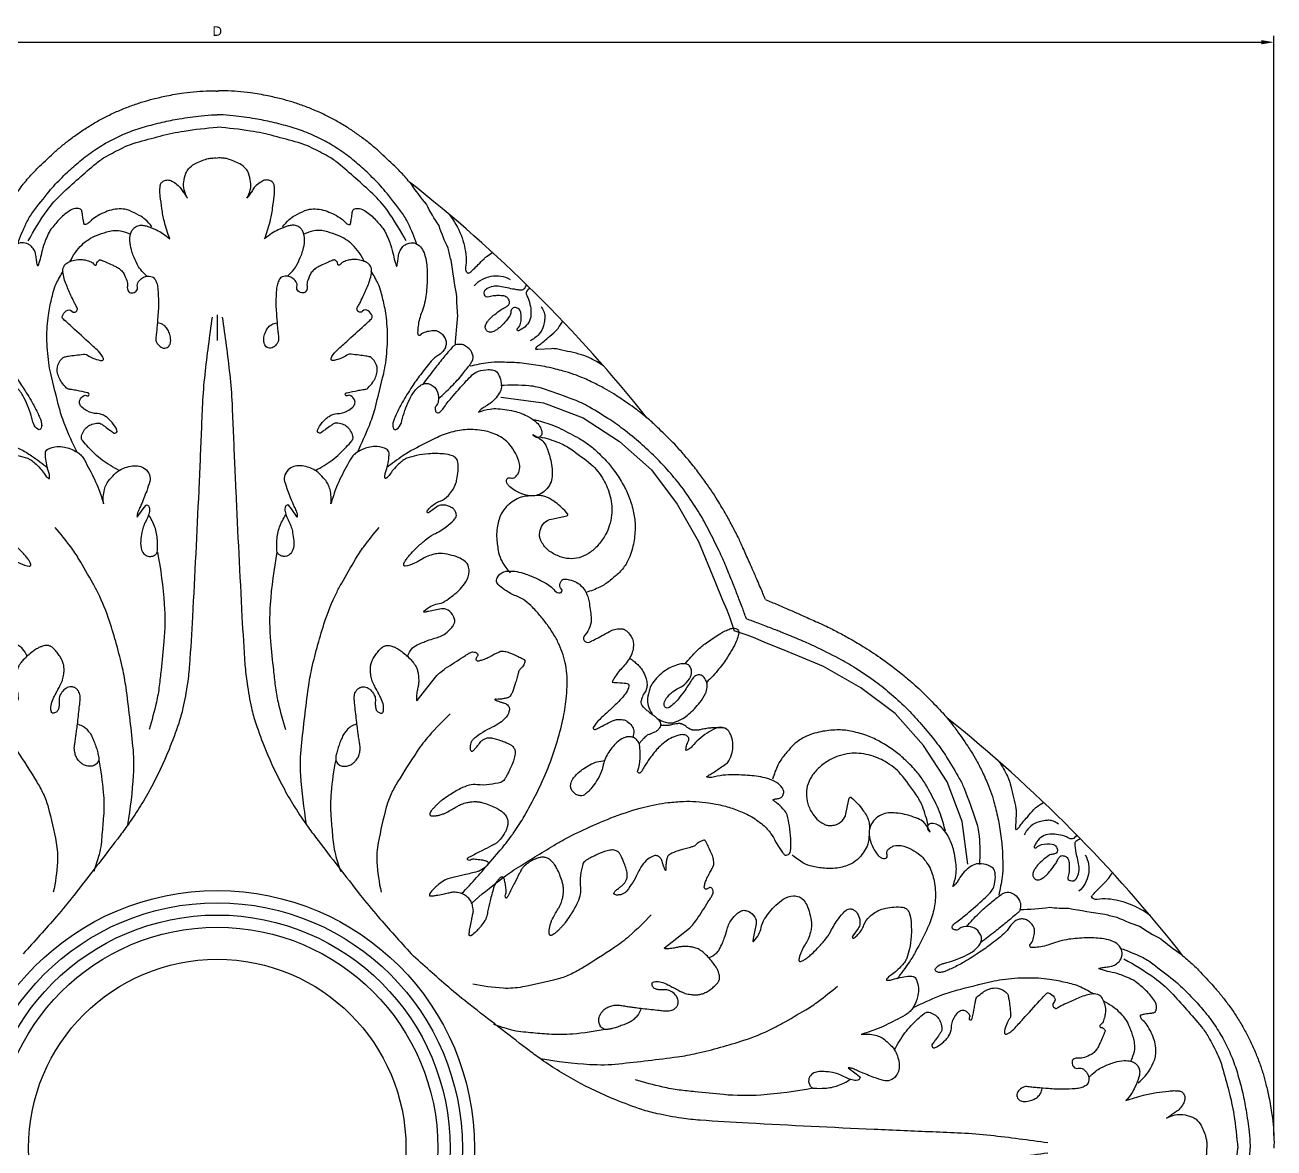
# Model space of a CAD drawing. Header units: millimetres. Extents: x 96 to 279, y 61 to 183.
# Drawn here: x 140.81 to 153.22, y 166.82 to 177.97 of the extents above; entities that cross this region are included whole.
import ezdxf

# ---------------------------------------------------------------- set-up
doc = ezdxf.new("R2010")
doc.units = ezdxf.units.MM
doc.layers.add('DIMENSIONS', color=4, linetype='Continuous')
doc.layers.add('PART', color=7, linetype='Continuous')
doc.styles.get("Standard").update_dxf_attribs({"font": 'arial.ttf'})
doc.dimstyles.new('BALMER1', dxfattribs={"dimscale": 0, "dimtxt": 0.09375, "dimasz": 0.125, "dimexe": 0.0625, "dimexo": 0.125, "dimgap": 0.0625, "dimtad": 1, "dimdec": 4, "dimlfac": -1, "dimzin": 3, "dimdsep": 46, "dimlunit": 4, "dimtxsty": 'Standard', "dimcen": 0.0625, "dimdle": 0.0625, "dimclrd": 256, "dimclre": 256, "dimclrt": 256, "dimadec": 0, "dimazin": 0, "dimtfac": 0.75, "dimtdec": 4, "dimtix": 1, "dimtmove": 2, "dimatfit": 3, "dimfxl": 1, "dimtolj": 1, "dimtzin": 3, "dimarcsym": 0})

# ---------------------------------------------------------------- blocks, each defined once
blk = doc.blocks.new('*D124')
at = {"layer": 'Defpoints', "color": 0, "transparency": 16777216}
for p in [(153.221, 177.801), (132.221, 166.817), (153.221, 166.817)]:
    blk.add_point(p, dxfattribs=at)
at = {"layer": 'DIMENSIONS', "lineweight": -2, "transparency": 16777216}
for p, q in [((132.221, 166.942), (132.221, 177.864)), ((153.221, 166.942), (153.221, 177.864)), ((132.346, 177.801), (153.096, 177.801))]:
    blk.add_line(p, q, dxfattribs=at)
at = {"layer": 'DIMENSIONS', "transparency": 16777216}
for points in [[(132.346, 177.822), (132.346, 177.78), (132.221, 177.801)], [(153.096, 177.822), (153.096, 177.78), (153.221, 177.801)]]:
    blk.add_solid(points, dxfattribs=at)
at = {"layer": 'DIMENSIONS', "transparency": 16777216, "insert": (142.721, 177.911), "char_height": 0.0938, "attachment_point": 5}
blk.add_mtext('\\A1;D', dxfattribs=at)
blk = doc.blocks.new('BALMERREPEAT217VIA')
at = {"layer": 'PART', "flags": 128}
for points in [[(-1.983, 8.977, -0.029503), (-1.898, 9.186, -0.051862), (-1.831, 9.296, -0.00731), (-1.67, 9.503, -0.020708), (-1.609, 9.573, -0.014769), (-1.471, 9.709, -0.017389), (-1.348, 9.817, -0.024386), (-1.2, 9.925, -0.025962), (-1.052, 10.012, -0.024406), (-0.889, 10.087, -0.025103), (-0.724, 10.143, -0.014163), (-0.546, 10.19, -0.015188), (-0.377, 10.223, -0.012892), (-0.159, 10.254, -0.020884), (-0.024, 10.263, -0.012557), (-0.021, 10.263, -0.002108), (0, 10.263)], [(-1.878, 9.01, -0.03179), (-1.691, 9.312, -0.0511), (-1.545, 9.479, -0.012615), (-1.204, 9.78, -0.046704), (-1.102, 9.85, -0.015938), (-0.937, 9.936, -0.029561), (-0.844, 9.975, -0.014185), (-0.804, 9.987, -0.00239), (-0.566, 10.052, -0.02731), (-0.33, 10.102, -0.019751), (0, 10.14)], [(-0.295, 9.434, -0.077789), (-0.329, 9.519, -0.091978), (-0.332, 9.596, -0.050003), (-0.311, 9.682, -0.087069), (-0.285, 9.726, -0.096107), (-0.224, 9.776, -0.057924), (-0.102, 9.825, -0.042718), (-0.058, 9.833, -0.033073), (0, 9.834)], [(-2.368, 7.974, 0.025879), (-2.392, 8.271, 0.040683), (-2.382, 8.46, 0.011183), (-2.324, 8.82, 0.032821), (-2.294, 8.94, 0.036889), (-2.204, 9.164, 0.03627), (-2.079, 9.375, 0.022418), (-1.929, 9.573, 0.002776), (-1.91, 9.595, 0.019342)], [(-0.471, 9.03, -0.022988), (-0.525, 9.203, -0.031841), (-0.55, 9.332, -0.002424), (-0.566, 9.456, -0.010696), (-0.569, 9.484, -0.028354), (-0.569, 9.53, -0.035316), (-0.565, 9.566, -0.151185), (-0.552, 9.592, -0.117139), (-0.521, 9.611, -0.12004), (-0.483, 9.615, -0.099853), (-0.439, 9.599, -0.039784), (-0.388, 9.561, -0.066364), (-0.362, 9.532, -0.002932), (-0.336, 9.493, 0.003049), (-0.31, 9.456, 0.001657), (-0.306, 9.449, 0.000712), (-0.295, 9.434)], [(-0.649, 9.151, 0.04445), (-0.715, 9.222, 0.059751), (-0.774, 9.264, 0.025362), (-0.872, 9.312, 0.058927), (-0.917, 9.325, 0.062953), (-0.993, 9.327, 0.057871), (-1.074, 9.311, 0.031351), (-1.146, 9.282, 0.028392), (-1.221, 9.24, 0.091159), (-1.267, 9.199, -0.153106), (-1.298, 9.177, -0.094613), (-1.317, 9.174, -0.297546), (-1.323, 9.178, -0.034906), (-1.324, 9.184, -0.005313), (-1.332, 9.222, -0.024734), (-1.34, 9.277, 0.038791), (-1.346, 9.311, 0.233622), (-1.358, 9.325, 0.099997), (-1.397, 9.333, 0.140951), (-1.458, 9.316, 0.06527), (-1.562, 9.232, 0.019865), (-1.645, 9.136, 0.054143), (-1.67, 9.097, 0.017574), (-1.702, 9.027, 0.020614), (-1.725, 8.965, 0.027729), (-1.75, 8.868, -0.034119), (-1.772, 8.788, -0.014675), (-1.782, 8.761, -0.472477), (-1.783, 8.761, -0.177921), (-1.784, 8.761, -0.008528), (-1.789, 8.781, -0.044345), (-1.797, 8.829, 0.040644), (-1.805, 8.882, 0.069527), (-1.817, 8.915, 0.049417), (-1.846, 8.956, 0.09236), (-1.867, 8.973, 0.057299), (-1.907, 8.989, 0.166691), (-1.973, 8.985, 0.145326), (-2.031, 8.938, 0.069742), (-2.061, 8.878, 0.053136), (-2.08, 8.791, 0.033301), (-2.087, 8.633, 0.030492), (-2.073, 8.461, 0.057091), (-2.027, 8.289, -0.069948), (-1.994, 8.147, -0.035597), (-1.992, 8.085, -0.231978), (-1.997, 8.077, -0.370336), (-2.023, 8.079, 0.14311), (-2.075, 8.109, 0.027353), (-2.134, 8.12, 0.052857), (-2.166, 8.121, 0.10794), (-2.198, 8.111, 0.071758), (-2.238, 8.081, 0.083374), (-2.265, 8.041, 0.098811), (-2.275, 8.002, 0.082246), (-2.27, 7.961, 0.087579), (-2.253, 7.926, 0.096463), (-2.199, 7.876, -0.076057), (-2.127, 7.815, -0.015338), (-2.019, 7.681, -0.017962), (-1.934, 7.56, -0.01428), (-1.839, 7.406, -0.019992), (-1.78, 7.292, -0.020099), (-1.761, 7.248, -0.022679), (-1.748, 7.209, -0.095278), (-1.745, 7.167, -0.148917), (-1.756, 7.142, -0.402336), (-1.783, 7.139, -0.133388), (-1.827, 7.197, -0.050308), (-1.836, 7.227, 0.031252), (-1.848, 7.275, 0.047366), (-1.931, 7.474, 0.092166), (-2.001, 7.561, 0.066168), (-2.038, 7.585, 0.084075), (-2.072, 7.595, 0.112108), (-2.103, 7.591, 0.073825), (-2.145, 7.569, 0.154662), (-2.19, 7.508, 0.125748), (-2.197, 7.416, 0.143735), (-2.176, 7.373, -0.211681), (-2.165, 7.342, -0.089866), (-2.173, 7.313, -0.213465), (-2.183, 7.305, -0.127539), (-2.2, 7.304, -0.12782), (-2.214, 7.312, -0.054513), (-2.248, 7.35, 0.021349), (-2.327, 7.451, 0.008184), (-2.475, 7.619, 0.021634), (-2.534, 7.679, 0.10672), (-2.596, 7.716, 0.077558), (-2.693, 7.732, 0.053351), (-2.745, 7.727, 0.104035), (-2.77, 7.717, 0.097759), (-2.786, 7.699, 0.047546), (-2.808, 7.656, 0.089825), (-2.824, 7.575, 0.1187), (-2.811, 7.513, 0.063759), (-2.771, 7.453, 0.056098), (-2.711, 7.397, 0.029134), (-2.661, 7.364, -0.039555), (-2.624, 7.339, -0.031973), (-2.615, 7.331, -0.014998), (-2.597, 7.311)], [(-2.308, 9.271, 0.06887), (-2.423, 9.066, 0.072868), (-2.473, 8.849, 0.067414), (-2.468, 8.745, -0.194129), (-2.475, 8.708, -0.078129), (-2.491, 8.69, -0.278922), (-2.498, 8.689, -0.067321), (-2.51, 8.697, -0.019931), (-2.547, 8.729, -0.012526), (-2.594, 8.776, 0.010373), (-2.651, 8.833, 0.031463), (-2.677, 8.855, 0.015053), (-2.735, 8.896)], [(-1.461, 8.808, -0.084684), (-1.343, 8.972, -0.101556), (-1.2, 9.065, -0.021846), (-1.098, 9.1, -0.038035), (-1.038, 9.113, -0.086791), (-0.96, 9.11, -0.064202), (-0.862, 9.076)], [(-0.699, 8.661, -0.036831), (-0.763, 8.729, -0.055414), (-0.796, 8.781, -0.017651), (-0.834, 8.866, -0.027662), (-0.853, 8.922, -0.055592), (-0.868, 9.012, -0.076359), (-0.861, 9.078, -0.071467), (-0.847, 9.114, -0.080096), (-0.824, 9.14, -0.100642), (-0.788, 9.161, -0.094949), (-0.744, 9.166, -0.0654), (-0.705, 9.159, -0.02358), (-0.604, 9.119, -0.042732), (-0.541, 9.084, -0.034405), (-0.471, 9.03)], [(-0.975, 6.731, -0.046343), (-1.143, 6.834, -0.048483), (-1.282, 6.962, -0.009391), (-1.337, 7.024, -0.058051), (-1.344, 7.036, -0.166978), (-1.349, 7.07, -0.095744), (-1.326, 7.125, -0.080592), (-1.289, 7.165, -0.086115), (-1.245, 7.189, -0.070107), (-1.182, 7.201, -0.160397), (-1.155, 7.193, -0.004286), (-1.128, 7.175, -0.002214), (-1.076, 7.138, -0.005328), (-1.043, 7.114, 0.010861), (-1.026, 7.102, 0.205476), (-1.017, 7.101, 0.107857), (-1.002, 7.108, 0.345942), (-0.996, 7.129, 0.075739), (-1.044, 7.206, 0.028413), (-1.079, 7.242, 0.035135), (-1.111, 7.268, 0.143692), (-1.192, 7.295, -0.116372), (-1.293, 7.322, -0.058546), (-1.346, 7.36, -0.111946), (-1.366, 7.389, -0.206369), (-1.366, 7.428, -0.138953), (-1.329, 7.471, -0.282329), (-1.292, 7.473, 0.600998), (-1.273, 7.485, 0.071904), (-1.276, 7.496, 0.201167), (-1.279, 7.499, 0.047859), (-1.291, 7.503, 0.005787), (-1.396, 7.524, 0.007267), (-1.447, 7.533, -0.011477), (-1.479, 7.539, -0.147179), (-1.498, 7.549, -0.041754), (-1.546, 7.607, -0.117883), (-1.589, 7.713, -0.158716), (-1.574, 7.797, -0.06521), (-1.541, 7.844, -0.146861), (-1.519, 7.858, -0.019615), (-1.478, 7.866, -0.011811), (-1.409, 7.876, -0.008319), (-1.33, 7.884, -0.039385), (-1.314, 7.884, -0.138245), (-1.288, 7.875, 0.061829), (-1.235, 7.846, 0.032456), (-1.163, 7.823, 0.116343), (-1.142, 7.823, 0.466512), (-1.131, 7.844, 0.108778), (-1.181, 7.916, 0.002088), (-1.283, 8.009, -0.001193), (-1.462, 8.172, -0.000241), (-1.516, 8.221, -0.000744), (-1.533, 8.237, -0.313042), (-1.539, 8.266, -0.137101), (-1.5, 8.317, -0.384743), (-1.444, 8.312, 0.49282), (-1.396, 8.316, 0.039655), (-1.387, 8.333, 0.194697), (-1.387, 8.337, 0.054482), (-1.395, 8.353, -0.025649), (-1.414, 8.386, -0.011376), (-1.447, 8.455, -0.006684), (-1.499, 8.573, -0.070569), (-1.534, 8.702, -0.163935), (-1.522, 8.76, -0.109687), (-1.496, 8.788, -0.076456), (-1.447, 8.811, -0.037087), (-1.386, 8.825, -0.059126), (-1.348, 8.826, -0.04296), (-1.305, 8.819, -0.033853), (-1.254, 8.802, -0.160087), (-1.224, 8.776, 0.346458), (-1.206, 8.769, 0.351569), (-1.198, 8.781, -0.200993), (-1.191, 8.802, -0.062486), (-1.17, 8.821, -0.223114), (-1.162, 8.822, -0.029738), (-1.149, 8.818, -0.008104), (-1.105, 8.8, -0.003556), (-1.044, 8.772, -0.006091), (-1.009, 8.756, -0.047903), (-0.974, 8.735, -0.04438), (-0.942, 8.705, -0.073623), (-0.929, 8.686, -0.023059), (-0.899, 8.618, -0.127175), (-0.893, 8.559, 0.164061), (-0.885, 8.514, 0.263668), (-0.852, 8.494, 0.190731), (-0.805, 8.511, 0.286254), (-0.792, 8.554, -0.231343), (-0.782, 8.607, -0.082692), (-0.741, 8.645, -0.112174), (-0.703, 8.66, -0.132496), (-0.647, 8.654, -0.181057), (-0.616, 8.626, -0.052635), (-0.598, 8.58, -0.049161), (-0.589, 8.528, -0.011534), (-0.583, 8.401, -0.022157), (-0.585, 8.335, -0.00285), (-0.59, 8.259, -0.001915), (-0.599, 8.147, -0.011836), (-0.604, 8.096, 0.011341), (-0.61, 8.042, 0.143279), (-0.602, 8.004, 0.099643), (-0.568, 7.962, 0.189615), (-0.519, 7.946, 0.220223), (-0.479, 7.968, 0.134474), (-0.463, 8.007, 0.090598), (-0.468, 8.069, 0.051197), (-0.485, 8.117, 0.057052), (-0.51, 8.155, 0.104369), (-0.542, 8.18, 0.078904), (-0.592, 8.197)], [(-1.393, 6.912, -0.019161), (-1.512, 7.178, -0.031394), (-1.568, 7.347, -0.006864), (-1.654, 7.695, -0.022837), (-1.674, 7.801, -0.03265), (-1.692, 8.047, -0.035655), (-1.678, 8.273, -0.018662), (-1.663, 8.356, -0.010511), (-1.629, 8.502, -0.048218), (-1.6, 8.583, -0.029086), (-1.531, 8.709)], [(-3.11, 8.541, -0.124843), (-3.076, 8.511, -0.203571), (-3.071, 8.484, -0.078535), (-3.081, 8.457, 0.057235), (-3.097, 8.421, 0.040306), (-3.115, 8.339, 0.049891), (-3.117, 8.272, 0.117578), (-3.095, 8.201, 0.108447), (-3.04, 8.143, 0.048229), (-2.995, 8.118, 0.268566), (-2.986, 8.119, 0.469461), (-2.984, 8.141, -0.149311), (-3.014, 8.191, -0.096887), (-3.018, 8.298, -0.217578), (-2.99, 8.339, -0.150649), (-2.954, 8.349, -0.212314), (-2.93, 8.337, -0.169994), (-2.918, 8.304, 0.139412), (-2.906, 8.265, 0.035177), (-2.859, 8.203, 0.037775), (-2.808, 8.152, 0.030936), (-2.777, 8.128, 0.036614), (-2.747, 8.112, 0.136185), (-2.705, 8.105, 0.181224), (-2.676, 8.12, 0.168443), (-2.664, 8.148, 0.140217), (-2.671, 8.185, 0.039248), (-2.692, 8.218, 0.046175), (-2.714, 8.243, 0.019701), (-2.758, 8.281, 0.014105), (-2.822, 8.329, 0.052275), (-2.86, 8.35, -0.06594), (-2.889, 8.368, -0.179236), (-2.903, 8.391, -0.147251), (-2.9, 8.423, -0.146325), (-2.877, 8.451, -0.1247), (-2.837, 8.465, -0.021716), (-2.804, 8.467, -0.01463), (-2.756, 8.466, -0.073558), (-2.701, 8.455, 0.141819), (-2.672, 8.454, 0.184904), (-2.667, 8.457, 0.048151), (-2.657, 8.474, 0.383), (-2.678, 8.538, 0.175568), (-2.807, 8.562, 0.018073), (-2.881, 8.547, -0.019479), (-2.95, 8.533, -0.006051), (-2.998, 8.526, -0.012259), (-3.021, 8.524, -0.224085), (-3.047, 8.533, -0.117938), (-3.073, 8.576)], [(-2.913, 8.625, -0.084675), (-2.819, 8.658, -0.084675), (-2.72, 8.657, -0.083753), (-2.628, 8.624, -0.083753), (-2.552, 8.563)], [(-3.218, 8.358, 0.065736), (-3.246, 8.309, 0.085434), (-3.255, 8.265, 0.044654), (-3.253, 8.228, 0.027219), (-3.241, 8.168, 0.116699), (-3.198, 8.086, 0.097255), (-3.11, 8.017)], [(-3.84, 7.768, -0.032311), (-3.692, 7.852, -0.052247), (-3.593, 7.887, -0.012533), (-3.37, 7.937, -0.060862), (-3.323, 7.94), (-3.186, 7.933), (-3.171, 7.933, 0.4821), (-3.165, 7.939, 0.162934), (-3.175, 7.957, 0.030409), (-3.196, 7.975, -0.016686), (-3.236, 8.005, -0.004464), (-3.288, 8.05, -0.003131), (-3.362, 8.114, -0.055473), (-3.387, 8.142, -0.024658), (-3.433, 8.212)], [(-0.05, 8.254, 0.008547), (-0.124, 7.683, 0.016941), (-0.147, 7.393, 0.000468), (-0.171, 6.822, -0.000909), (-0.184, 6.528, -0.001752), (-0.246, 5.278, -0.004558), (-0.276, 4.798, -0.020448), (-0.296, 4.614, -0.015265), (-0.341, 4.371, -0.027138), (-0.383, 4.218, -0.01567), (-0.479, 3.96, -0.028835), (-0.667, 3.563, -0.029417), (-0.895, 3.199, -0.009416), (-0.989, 3.072, -0.002102), (-1.422, 2.513, -0.012153), (-1.597, 2.3, -0.006727), (-1.928, 1.928)], [(-2.201, 7.448, -0.02389), (-2.329, 7.567, -0.025401), (-2.439, 7.689, -0.009562), (-2.515, 7.787, -0.036182), (-2.532, 7.815, -0.203663), (-2.538, 7.882, -0.155003), (-2.488, 7.953, -0.059132), (-2.447, 7.977, -0.096763), (-2.419, 7.983, -0.076814), (-2.367, 7.977, -0.133639), (-2.341, 7.961, -0.014248), (-2.328, 7.946, -0.00199), (-2.241, 7.842, -0.007435), (-2.148, 7.726, -0.006358), (-2.043, 7.588)], [(-4.269, 7.254, -0.005675), (-4.195, 7.314, -0.014344), (-4.165, 7.337, -0.002931), (-3.991, 7.458, -0.010305), (-3.94, 7.491, -0.014747), (-3.849, 7.545, -0.012039), (-3.733, 7.604, -0.016491), (-3.597, 7.665, -0.021751), (-3.491, 7.703, -0.009149), (-3.439, 7.718, -0.006122), (-3.362, 7.738, -0.017621), (-3.189, 7.774, -0.016803), (-3.005, 7.798, -0.015725), (-2.973, 7.801, -0.003158), (-2.815, 7.806, -0.039296), (-2.692, 7.799, -0.026174), (-2.512, 7.766)], [(-5.258, 5.258, -0.001181), (-5.216, 5.372, -0.001999), (-5.19, 5.439, -0.000032), (-5.144, 5.56, -0.000434), (-5.141, 5.569, -0.005075), (-5.124, 5.61, -0.001271), (-5.056, 5.776, -0.013545), (-4.987, 5.931, -0.008468), (-4.865, 6.175, -0.021215), (-4.766, 6.346, -0.017583), (-4.632, 6.543, -0.020159), (-4.506, 6.7, -0.017951), (-4.352, 6.865, -0.016911), (-4.208, 6.998, -0.014772), (-4.034, 7.141, -0.021201), (-3.882, 7.248, -0.016077), (-3.671, 7.374, -0.032809), (-3.566, 7.424, -0.011595), (-3.261, 7.536, -0.061074), (-3.097, 7.571, -0.036534), (-2.817, 7.574)], [(-2.597, 7.311), (-2.597, 7.311, 0.040849), (-2.711, 7.34, 0.061554), (-2.789, 7.344, 0.045115), (-2.968, 7.315, 0.062195), (-3.091, 7.266, 0.05769), (-3.174, 7.207, 0.095808), (-3.211, 7.158, 0.115105), (-3.225, 7.099, 0.21054), (-3.211, 7.067, 0.25145), (-3.174, 7.058, 0.202154), (-3.137, 7.086)], [(-3.148, 7.236, 0.021466), (-3.315, 7.187, 0.034842), (-3.414, 7.145, 0.00755), (-3.599, 7.047, 0.024019), (-3.655, 7.013, 0.032251), (-3.751, 6.938, 0.024915), (-3.864, 6.827, 0.031024), (-3.949, 6.723, 0.026139), (-4.035, 6.588, 0.040634), (-4.094, 6.463, 0.035232), (-4.138, 6.311, 0.052252), (-4.153, 6.175, 0.045756), (-4.139, 6.019, 0.055358), (-4.091, 5.857, 0.074751), (-4.026, 5.75, 0.032226), (-3.986, 5.708, 0.015825), (-3.898, 5.632, 0.057412), (-3.803, 5.572, 0.043863), (-3.665, 5.519)], [(-3.137, 7.086, 0.070637), (-3.224, 7.032, 0.113089), (-3.264, 6.98, 0.024529), (-3.295, 6.9, 0.029796), (-3.314, 6.832, 0.03025), (-3.327, 6.744, 0.036366), (-3.328, 6.669, 0.096923), (-3.31, 6.6, 0.084237), (-3.263, 6.533, 0.099905), (-3.203, 6.493, 0.099158), (-3.131, 6.479, 0.071401), (-3.048, 6.491, 0.063595), (-2.963, 6.529, 0.039075), (-2.906, 6.569, 0.083447), (-2.885, 6.594, 0.100898), (-2.876, 6.621, 0.127623), (-2.878, 6.643, 0.43233), (-2.911, 6.656, -0.286916), (-2.958, 6.662, -0.073356), (-2.984, 6.69, -0.075566), (-3, 6.724, -0.12343), (-3.004, 6.796, -0.078539), (-2.965, 6.902, -0.038653), (-2.909, 6.985, -0.061074), (-2.864, 7.029, -0.040645), (-2.796, 7.074, -0.041615), (-2.723, 7.105, -0.036461), (-2.652, 7.124, -0.030156), (-2.562, 7.135, -0.056138), (-2.407, 7.128, -0.051974), (-2.246, 7.084, -0.02178), (-2.168, 7.05, -0.007808), (-1.957, 6.943, -0.027857), (-1.845, 6.875, -0.018133), (-1.682, 6.756)], [(-3.206, 7.065, 0.038001), (-3.394, 7.007, 0.057892), (-3.509, 6.946, 0.021062), (-3.715, 6.791, 0.058064), (-3.78, 6.723, 0.029009), (-3.838, 6.637, 0.036151), (-3.875, 6.562, 0.037977), (-3.905, 6.471, 0.037759), (-3.92, 6.376, 0.051965), (-3.919, 6.286, 0.043687), (-3.896, 6.18, 0.05615), (-3.859, 6.094, 0.043202), (-3.79, 5.994, 0.063425), (-3.709, 5.919, 0.068437), (-3.619, 5.871, 0.085673), (-3.523, 5.854, 0.080702), (-3.42, 5.869, 0.063038), (-3.317, 5.918, 0.084722), (-3.253, 5.975, 0.034633), (-3.223, 6.02, 0.054035), (-3.208, 6.052, 0.077214), (-3.203, 6.087, 0.06039), (-3.208, 6.133, 0.137239), (-3.25, 6.209, 0.146798), (-3.321, 6.248), (-3.445, 6.273), (-3.474, 6.279, -0.569849), (-3.481, 6.301, -0.059912), (-3.36, 6.413, -0.00634), (-3.31, 6.448, -0.032461), (-3.299, 6.454, -0.024735), (-3.291, 6.458, -0.006455), (-3.256, 6.471, -0.073045), (-3.205, 6.481, -0.057036), (-3.139, 6.477)], [(-1.89, 4.886, 0.062141), (-1.934, 4.959, 0.113021), (-1.971, 4.989, 0.010572), (-2.039, 5.021, 0.014537), (-2.09, 5.041, 0.022931), (-2.16, 5.063, -0.028693), (-2.216, 5.082, -0.066738), (-2.268, 5.111, -0.050525), (-2.326, 5.164, -0.050684), (-2.349, 5.196, -0.067579), (-2.36, 5.223, -0.113367), (-2.36, 5.243, -0.057326), (-2.348, 5.281, -0.149423), (-2.294, 5.342, -0.181221), (-2.227, 5.355, -0.015288), (-2.163, 5.343, 0.015062), (-2.099, 5.33, 0.001926), (-2.067, 5.324, 0.006529), (-2.057, 5.323, 0.740407), (-2.053, 5.332, 0.054097), (-2.124, 5.382, 0.087784), (-2.189, 5.405, -0.084788), (-2.257, 5.428, -0.028984), (-2.281, 5.443, -0.010165), (-2.344, 5.489, -0.0814), (-2.471, 5.625, -0.142133), (-2.504, 5.727, -0.095208), (-2.494, 5.785, -0.125749), (-2.468, 5.822, -0.06852), (-2.414, 5.858, -0.051469), (-2.332, 5.887, -0.026361), (-2.237, 5.905, -0.061941), (-2.196, 5.905, -0.040058), (-2.143, 5.895, -0.030301), (-2.076, 5.871, -0.046678), (-2.022, 5.842, 0.04017), (-1.96, 5.808, 0.060341), (-1.866, 5.779, 0.430488), (-1.853, 5.789, 0.120567), (-1.855, 5.806, 0.061266), (-1.871, 5.836, 0.017868), (-1.895, 5.869, 0.015338), (-1.926, 5.906, 0.020229), (-1.985, 5.966, 0.015733), (-2.066, 6.038, 0.055429), (-2.153, 6.096, -0.040044), (-2.276, 6.172, -0.039425), (-2.352, 6.238, -0.102543), (-2.373, 6.27, -0.132013), (-2.376, 6.295, -0.09166), (-2.364, 6.327, -0.093507), (-2.344, 6.352, -0.070395), (-2.307, 6.373, -0.106574), (-2.232, 6.387, -0.154108), (-2.181, 6.369), (-2.145, 6.343), (-2.109, 6.316, 0.106353), (-2.098, 6.311, 0.146753), (-2.09, 6.312, 0.191759), (-2.086, 6.315, 0.105986), (-2.085, 6.322, 0.178065), (-2.087, 6.33, 0.02903), (-2.12, 6.367, 0.107263), (-2.215, 6.426, -0.121112), (-2.297, 6.481, -0.045081), (-2.339, 6.535, -0.047834), (-2.368, 6.593, -0.04223), (-2.382, 6.643, -0.026951), (-2.394, 6.724, -0.067683), (-2.391, 6.814, -0.138854), (-2.371, 6.854, -0.133241), (-2.338, 6.876, -0.057317), (-2.248, 6.894, -0.035544), (-2.1, 6.896, -0.043551), (-1.98, 6.878, -0.023863), (-1.885, 6.851, -0.066242), (-1.853, 6.835, -0.036919), (-1.814, 6.804, -0.025123), (-1.761, 6.751, -0.036912), (-1.721, 6.699, 0.052272), (-1.691, 6.663, 0.037455), (-1.677, 6.65, 0.140585), (-1.672, 6.649, 0.361799), (-1.668, 6.651, 0.074189), (-1.666, 6.673, 0.075048), (-1.673, 6.71, -0.035872), (-1.694, 6.786, -0.02247), (-1.706, 6.862, -0.041674), (-1.707, 6.903, -0.258037), (-1.683, 6.942, -0.116828), (-1.591, 6.967, -0.049654), (-1.518, 6.963, -0.058851), (-1.459, 6.946, -0.044352), (-1.386, 6.908, -0.072443), (-1.348, 6.875, -0.051608), (-1.32, 6.835, -0.011653), (-1.22, 6.643, -0.024243), (-1.176, 6.541, -0.017837), (-1.129, 6.398)], [(-1.129, 6.398, -0.094928), (-1.121, 6.54, -0.119422), (-1.069, 6.641, -0.025031), (-1.007, 6.706, -0.053061), (-0.973, 6.731, -0.053301), (-0.914, 6.759, -0.04787), (-0.843, 6.776, -0.091023), (-0.775, 6.773, -0.102717), (-0.719, 6.748, -0.142848), (-0.673, 6.687, -0.164952), (-0.67, 6.621, -0.018916), (-0.701, 6.526, -0.012509), (-0.758, 6.385, -0.004129), (-0.778, 6.34, 0.007823), (-0.789, 6.316, 0.05844), (-0.793, 6.302, 0.024496), (-0.796, 6.268)], [(-3.139, 6.477, -0.066178), (-3.038, 6.469, -0.083586), (-2.964, 6.439, -0.029809), (-2.9, 6.394, -0.046744), (-2.864, 6.36, -0.086298), (-2.812, 6.275, -0.062452), (-2.779, 6.142, -0.049835), (-2.777, 6.053, -0.031884), (-2.796, 5.917, -0.077413), (-2.831, 5.825, -0.055646), (-2.911, 5.714)], [(-0.796, 6.268), (-0.737, 6.349), (-0.711, 6.383, -0.362947), (-0.694, 6.387, -0.205817), (-0.675, 6.364, -0.105884), (-0.672, 6.337, -0.051716), (-0.685, 6.283, -0.039441), (-0.711, 6.224, 0.04082), (-0.736, 6.166, 0.036216), (-0.749, 6.114, 0.023789), (-0.76, 6.032, 0.096548), (-0.751, 5.941, 0.155382), (-0.718, 5.894, 0.093398), (-0.691, 5.88, 0.090595), (-0.66, 5.877, 0.104786), (-0.624, 5.888, 0.125437), (-0.601, 5.909, 0.131731), (-0.594, 5.931, 0.028422), (-0.594, 6.039, 0.069204), (-0.62, 6.168, 0.065865), (-0.683, 6.291)], [(-0.888, 3.214, 0.02488), (-0.831, 3.702, 0.042269), (-0.837, 3.992, 0.007588), (-0.906, 4.574, 0.022721), (-0.941, 4.766, 0.022496), (-1.07, 5.233, 0.036132), (-1.184, 5.512, 0.013067), (-1.237, 5.612, 0.005365), (-1.374, 5.85, 0.027686), (-1.456, 5.972, 0.016577), (-1.609, 6.163)], [(-0.594, 5.919, -0.029327), (-0.526, 5.401, -0.041349), (-0.53, 5.031, -0.002546), (-0.558, 4.748, -0.004596), (-0.576, 4.591, -0.026608), (-0.605, 4.428, -0.015667), (-0.677, 4.157)], [(-1.382, 4.21, -0.055335), (-1.329, 4.186, -0.075397), (-1.296, 4.159, -0.010954), (-1.267, 4.125, -0.044227), (-1.26, 4.116, -0.022219), (-1.24, 4.076, -0.019282), (-1.22, 4.028, -0.005476), (-1.202, 3.977, -0.011894), (-1.194, 3.953, -0.010959), (-1.187, 3.924, -0.010482), (-1.18, 3.894, -0.019101), (-1.178, 3.881, -0.016641), (-1.177, 3.866, -0.077199), (-1.178, 3.854, -0.048175), (-1.185, 3.837, -0.078845), (-1.195, 3.821, -0.063592), (-1.213, 3.806, -0.048968), (-1.232, 3.797, -0.054249), (-1.249, 3.793, -0.051368), (-1.274, 3.792, -0.052398), (-1.298, 3.796, -0.030832), (-1.318, 3.803, -0.035149), (-1.336, 3.812, -0.037598), (-1.348, 3.821, -0.022265), (-1.368, 3.838, -0.065745), (-1.394, 3.871, -0.06491), (-1.41, 3.91, -0.041882), (-1.419, 3.956, -0.059104), (-1.419, 3.989, -0.000771), (-1.413, 4.033, -0.00135), (-1.409, 4.058, -0.00041), (-1.402, 4.109, 0.00071), (-1.395, 4.159, 0.005802), (-1.386, 4.228, 0.002419), (-1.368, 4.395, 0.008439), (-1.363, 4.442, 0.011427), (-1.362, 4.477, 0.051722), (-1.363, 4.492, 0.031597), (-1.369, 4.517, 0.067746), (-1.38, 4.54, 0.066679), (-1.397, 4.56, 0.043684), (-1.409, 4.569, 0.040432), (-1.423, 4.576, 0.072628), (-1.438, 4.58, 0.04603), (-1.464, 4.58, 0.097361), (-1.49, 4.573, 0.06359), (-1.523, 4.55, 0.091245), (-1.559, 4.503, 0.113142), (-1.572, 4.456, 0.02303), (-1.571, 4.428, -0.028038), (-1.571, 4.405, -0.013192), (-1.572, 4.388, -0.01129), (-1.575, 4.369, -0.143441), (-1.589, 4.34, -0.141874), (-1.616, 4.322, -0.084476), (-1.632, 4.32, -0.144002), (-1.641, 4.323, -0.145799), (-1.648, 4.333, -0.077654), (-1.653, 4.354, -0.076747), (-1.648, 4.411, -0.059237), (-1.622, 4.479, -0.001407), (-1.599, 4.522, 0.001995), (-1.583, 4.553, 0.001021), (-1.559, 4.598, 0.001872), (-1.547, 4.623, 0.05422), (-1.536, 4.65, 0.027334), (-1.525, 4.707, 0.029353), (-1.522, 4.743, 0.030412), (-1.523, 4.777, 0.045485), (-1.53, 4.813, 0.040937), (-1.544, 4.85, 0.037102), (-1.569, 4.893, 0.035928), (-1.6, 4.933, 0.016029), (-1.627, 4.962, 0.034542), (-1.641, 4.974, 0.025823), (-1.653, 4.982, 0.035502), (-1.663, 4.986, 0.055074), (-1.674, 4.99, 0.037045), (-1.692, 4.991, 0.04288), (-1.712, 4.99, 0.033371), (-1.736, 4.984, 0.034154), (-1.764, 4.974, 0.027894), (-1.795, 4.958, 0.029278), (-1.833, 4.933, 0.020798), (-1.882, 4.892, 0.020442), (-1.927, 4.848, 0.031022), (-1.954, 4.816, 0.027448), (-1.971, 4.79, 0.035162), (-1.982, 4.768, 0.03475), (-1.989, 4.745, 0.022845), (-1.997, 4.708, 0.028856), (-2.002, 4.65, 0.042525), (-2, 4.611, 0.025234), (-1.993, 4.573, -0.021693), (-1.985, 4.529, -0.008949), (-1.981, 4.5, -0.010113), (-1.979, 4.474, -0.066652), (-1.98, 4.451, -0.241315), (-1.984, 4.445, -0.059037), (-1.987, 4.444, -0.281072), (-1.987, 4.445), (-2.011, 4.475), (-2.183, 4.693, 0.03609), (-2.191, 4.702, 0.015087), (-2.214, 4.722, 0.026369), (-2.27, 4.765, 0.008863), (-2.448, 4.88, 0.000519), (-2.484, 4.903, 0.001717), (-2.495, 4.91, 0.010452), (-2.502, 4.914, 0.004288), (-2.519, 4.923, 0.117101), (-2.537, 4.928, 0.079445), (-2.563, 4.924, 0.155894), (-2.586, 4.908, 0.268147), (-2.588, 4.892, 0.064658), (-2.582, 4.882, -0.061141), (-2.576, 4.871, -0.023319), (-2.57, 4.856, -0.099144), (-2.57, 4.853, -0.179664), (-2.572, 4.848, -0.089698), (-2.581, 4.842, -0.030228), (-2.588, 4.84, -0.065433), (-2.591, 4.839, -0.046157), (-2.596, 4.839, -0.019291), (-2.608, 4.842, -0.030564), (-2.646, 4.853, -0.025421), (-2.69, 4.871, -0.017212), (-2.725, 4.89, 0.014247), (-2.767, 4.913, 0.011738), (-2.799, 4.927, 0.022995), (-2.815, 4.934, 0.086955), (-2.829, 4.936, 0.04248), (-2.857, 4.933, 0.042033), (-2.904, 4.92, 0.021532), (-2.989, 4.883, 0.010133), (-3.037, 4.859, 0.038499), (-3.049, 4.851, 0.04495), (-3.053, 4.848, 0.043758), (-3.057, 4.843, 0.20826), (-3.058, 4.834, 0.051816), (-3.046, 4.801, 0.107024), (-3.014, 4.76, -0.153966), (-2.995, 4.73, -0.00013), (-2.986, 4.7, -0.000171), (-2.98, 4.677, -0.000105), (-2.973, 4.65, 0.000048), (-2.965, 4.623, 0.026305), (-2.937, 4.537, 0.052719), (-2.916, 4.497, 0.051426), (-2.904, 4.482, 0.08486), (-2.894, 4.475, 0.033083), (-2.883, 4.471, 0.024033), (-2.868, 4.467, 0.020224), (-2.834, 4.461, 0.016431), (-2.791, 4.457, 0.052125), (-2.772, 4.457, -0.098792), (-2.762, 4.457, -0.070635), (-2.758, 4.455, -0.311564), (-2.758, 4.454, -0.03283), (-2.758, 4.454, -0.019732), (-2.758, 4.454, -0.163476), (-2.761, 4.451, -0.048924), (-2.773, 4.445, -0.003858), (-2.786, 4.441, -0.0016), (-2.817, 4.43, -0.007945), (-2.846, 4.421, 0.011117), (-2.866, 4.414, 0.093841), (-2.875, 4.409, 0.043336), (-2.891, 4.393, 0.068115), (-2.901, 4.377, 0.079899), (-2.905, 4.361, 0.076177), (-2.905, 4.352, 0.030674), (-2.899, 4.332, 0.091782), (-2.87, 4.279, 0.06593), (-2.808, 4.222, 0.049261), (-2.732, 4.179, -0.040533), (-2.639, 4.129, -0.017744), (-2.555, 4.07, -0.065827), (-2.535, 4.05, -0.07092), (-2.521, 4.025, -0.067287), (-2.514, 3.996, -0.022303), (-2.513, 3.98, -0.032443), (-2.513, 3.969, -0.061756), (-2.518, 3.951, -0.127166), (-2.523, 3.944, -0.056767), (-2.527, 3.941, -0.139707), (-2.528, 3.941, -0.064437), (-2.531, 3.941, -0.034369), (-2.535, 3.943, -0.036361), (-2.547, 3.95, -0.05571), (-2.553, 3.956, -0.008559), (-2.56, 3.964, -0.002152), (-2.585, 3.994, -0.006358), (-2.605, 4.019, 0.008582), (-2.62, 4.037, 0.067815), (-2.634, 4.049, 0.041034), (-2.66, 4.064, 0.034463), (-2.677, 4.071, 0.042271), (-2.692, 4.074, 0.046899), (-2.712, 4.075, 0.036018), (-2.737, 4.072, 0.026331), (-2.785, 4.059, 0.021122), (-2.843, 4.038, 0.004791), (-2.883, 4.022, 0.011887), (-2.899, 4.014, 0.013959), (-2.911, 4.008, 0.013424), (-2.922, 4.001, 0.055103), (-2.932, 3.994, 0.033497), (-2.944, 3.979, 0.060241), (-2.953, 3.964, 0.051631), (-2.959, 3.945, 0.054349), (-2.961, 3.927, 0.039299), (-2.958, 3.901, 0.042229), (-2.944, 3.847, 0.025919), (-2.909, 3.763, 0.007181), (-2.888, 3.719, 0.009536), (-2.87, 3.686, 0.028562), (-2.854, 3.661, 0.036342), (-2.839, 3.643, 0.139204), (-2.819, 3.632, 0.027165), (-2.707, 3.61, 0.067475), (-2.583, 3.609, -0.104099), (-2.503, 3.603, -0.045434), (-2.418, 3.57, -0.03186), (-2.306, 3.504, -0.004153), (-2.239, 3.458, -0.023731), (-2.227, 3.45, -0.007843), (-2.199, 3.425, -0.009834), (-2.177, 3.404, -0.00701), (-2.167, 3.394, -0.003539), (-2.148, 3.374, -0.032479), (-2.127, 3.348, -0.045846), (-2.115, 3.328, -0.073471), (-2.112, 3.319, -0.098506), (-2.112, 3.312, -0.139896), (-2.115, 3.306, -0.096717), (-2.123, 3.301, -0.08937), (-2.14, 3.298, -0.04965), (-2.171, 3.3, -0.008734), (-2.202, 3.306, -0.017392), (-2.217, 3.31, -0.014141), (-2.252, 3.321, -0.03826), (-2.265, 3.326, -0.004991), (-2.278, 3.333, -0.001234), (-2.332, 3.363, -0.003536), (-2.375, 3.388, 0.004955), (-2.406, 3.405, 0.04384), (-2.429, 3.416, 0.020952), (-2.48, 3.431, 0.023808), (-2.518, 3.438, 0.028828), (-2.55, 3.441, 0.030107), (-2.576, 3.441, 0.023092), (-2.61, 3.436, 0.031538), (-2.651, 3.426, 0.019073), (-2.716, 3.403, 0.024455), (-2.777, 3.375, 0.035803), (-2.816, 3.351, 0.033275), (-2.844, 3.328, 0.044247), (-2.861, 3.309, 0.030736), (-2.875, 3.289, 0.0411), (-2.882, 3.272, 0.03016), (-2.887, 3.255, 0.043674), (-2.889, 3.242, 0.031079), (-2.889, 3.23, 0.02368), (-2.887, 3.213, 0.030066), (-2.883, 3.196, 0.016918), (-2.874, 3.167, 0.039224), (-2.859, 3.133, 0.028104), (-2.831, 3.09, 0.041336), (-2.792, 3.044, 0.073337), (-2.765, 3.023, 0.00344), (-2.729, 3.004, 0.001321), (-2.635, 2.956, 0.003882), (-2.526, 2.9, -0.015244), (-2.498, 2.886, -0.030911), (-2.49, 2.88, -0.037555), (-2.484, 2.875, -0.008958), (-2.484, 2.875, -0.002732), (-2.483, 2.875, -0.367999), (-2.483, 2.87, -0.121622), (-2.492, 2.863, -0.223486), (-2.517, 2.864, 0.141203), (-2.554, 2.871, 0.009474), (-2.608, 2.866, 0.019321), (-2.635, 2.861, 0.009154), (-2.656, 2.856, 0.015881), (-2.668, 2.853, 0.057761), (-2.68, 2.848, 0.072501), (-2.688, 2.841, 0.08462), (-2.692, 2.835, 0.116398), (-2.693, 2.83, 0.057066), (-2.692, 2.825, 0.053335), (-2.69, 2.82, 0.043447), (-2.684, 2.811, 0.037563), (-2.675, 2.801, 0.014325), (-2.668, 2.795, 0.007773), (-2.655, 2.784, 0.027036), (-2.621, 2.761, 0.052358), (-2.602, 2.751, 0.022184), (-2.585, 2.746, 0.002839), (-2.455, 2.712, 0.009804), (-2.345, 2.687, -0.019731), (-2.291, 2.674, -0.064468), (-2.26, 2.66, -0.031785), (-2.202, 2.62, -0.016006), (-2.182, 2.602, -0.009908), (-2.15, 2.572, -0.047499), (-2.112, 2.528, -0.182988), (-2.109, 2.513, -0.091481), (-2.111, 2.506, -0.241504), (-2.113, 2.504, -0.031672), (-2.118, 2.504, -0.020706), (-2.125, 2.504, -0.009949), (-2.161, 2.507, -0.020834), (-2.178, 2.51, -0.001667), (-2.191, 2.513, -0.000337), (-2.257, 2.526, -0.002883), (-2.306, 2.536, 0.003657), (-2.345, 2.544, 0.076082), (-2.353, 2.545, 0.013735), (-2.401, 2.538, 0.081446), (-2.448, 2.522, 0.074807), (-2.491, 2.491)], [(-2.316, 4.313, -0.022231), (-2.105, 4.095, -0.034678), (-1.987, 3.941, -0.009827), (-1.793, 3.637, -0.025877), (-1.728, 3.517, -0.046117), (-1.68, 3.387, -0.01758), (-1.6, 3.033, -0.061915), (-1.587, 2.84, -0.039511), (-1.629, 2.54)], [(-1.178, 3.856, -0.028445), (-1.132, 3.533, -0.039106), (-1.13, 3.296, -0.003448), (-1.145, 3.114, -0.006467), (-1.154, 3.018, -0.038393), (-1.174, 2.916, -0.022435), (-1.227, 2.748)]]:
    blk.add_lwpolyline(points, format="xyb", dxfattribs=at)
blk.add_lwpolyline([(-2.818, 7.459), (-3.243, 7.403), (-3.637, 7.252), (-3.997, 7.018), (-4.316, 6.736), (-4.572, 6.395), (-4.782, 6.024), (-4.944, 5.632), (-5.02, 5.442), (-5.064, 5.345), (-5.095, 5.265), (-5.137, 5.137)], dxfattribs=at)
blk = doc.blocks.new('BALMERREPEAT217VIB')
at = {"layer": 'PART', "flags": 128}
for points in [[(-2.432, 2.53, -0.004116), (-2.578, 2.687, -0.006784), (-2.664, 2.785, -0.00022), (-2.813, 2.96, -0.004482), (-2.821, 2.968, -0.007061), (-2.87, 3.029, -0.006144), (-2.924, 3.101, -0.009665), (-2.941, 3.125, -0.002905), (-2.995, 3.205, -0.021509), (-3.081, 3.347, -0.012777), (-3.209, 3.595, -0.020292), (-3.288, 3.777, -0.016097), (-3.371, 4.014, -0.022397), (-3.435, 4.255, -0.027136), (-3.468, 4.459, -0.01827), (-3.477, 4.583, -0.022705), (-3.476, 4.683, -0.030161), (-3.463, 4.795, -0.032085), (-3.437, 4.898, -0.030034), (-3.398, 5, -0.029422), (-3.346, 5.098, -0.01987), (-3.29, 5.183, -0.016551), (-3.216, 5.279, -0.02453), (-3.133, 5.371, -0.031171), (-3.06, 5.435, -0.074007), (-2.984, 5.478, 0.052316), (-2.873, 5.533, 0.038253), (-2.806, 5.584, 0.07789), (-2.78, 5.616, 0.189271), (-2.776, 5.641, 0.098067), (-2.795, 5.684, 0.218562), (-2.87, 5.729, 0.108062), (-3.04, 5.71, 0.019692), (-3.149, 5.668, 0.020231), (-3.252, 5.619, 0.099784), (-3.356, 5.534, -0.253863), (-3.408, 5.514, -0.643227), (-3.42, 5.55, 0.31935), (-3.407, 5.61, 0.048553), (-3.423, 5.638, 0.118216), (-3.433, 5.647, 0.134295), (-3.45, 5.651, 0.049237), (-3.498, 5.645, 0.064512), (-3.572, 5.617, 0.080197), (-3.623, 5.578, 0.055081), (-3.657, 5.533, 0.052936), (-3.682, 5.479, 0.042205), (-3.695, 5.425, 0.015218), (-3.715, 5.273, 0.223215), (-3.652, 5.094, -0.820475), (-3.698, 5.026, -0.015203), (-3.724, 5.038, -0.006313), (-3.785, 5.069, -0.007881), (-3.854, 5.107, 0.009675), (-3.911, 5.137, 0.07851), (-3.962, 5.154, 0.067003), (-4.026, 5.156, 0.128821), (-4.055, 5.145, 0.068059), (-4.098, 5.105, 0.163862), (-4.136, 5.004, 0.135532), (-4.105, 4.879, 0.068468), (-4.021, 4.767, -0.070868), (-3.94, 4.658, -0.006728), (-3.924, 4.627, -0.490373), (-3.924, 4.626, -0.047566), (-3.93, 4.626, 0.009294), (-3.957, 4.624, 0.00597), (-4.044, 4.618, 0.016967), (-4.074, 4.614, 0.405764), (-4.091, 4.591, 0.132114), (-4.063, 4.521, 0.016707), (-4.026, 4.476, 0.013476), (-3.977, 4.423, 0.020742), (-3.89, 4.341, -0.020562), (-3.801, 4.258, -0.048624), (-3.737, 4.178, -0.365184), (-3.739, 4.163, -0.123632), (-3.749, 4.157, -0.17462), (-3.758, 4.158, -0.006668), (-3.767, 4.162, -0.001453), (-3.81, 4.183, -0.003918), (-3.872, 4.215, 0.004386), (-3.928, 4.244, 0.091992), (-3.966, 4.255, 0.054128), (-4.033, 4.254, 0.122398), (-4.075, 4.238, 0.084692), (-4.121, 4.193, 0.140912), (-4.139, 4.144, 0.114887), (-4.129, 4.082)], [(-4.65, 4.81, 0.029954), (-4.768, 4.941, 0.043878), (-4.861, 5.018, 0.004067), (-4.978, 5.096, 0.015315), (-5.01, 5.116, 0.023619), (-5.06, 5.142, 0.026672), (-5.105, 5.16, 0.104658), (-5.14, 5.163, 0.129031), (-5.167, 5.154, 0.285078), (-5.182, 5.119, 0.082025), (-5.144, 5.002, 0.012719), (-5.122, 4.962, 0.005918), (-5.07, 4.876, 0.03539), (-4.986, 4.759, 0.028413), (-4.864, 4.627)], [(-4.093, 4.867, 0.012345), (-4.113, 4.856, 0.024601), (-4.122, 4.85, 0.024719), (-4.158, 4.82, 0.021491), (-4.197, 4.783, 0.064433), (-4.234, 4.731, 0.055264), (-4.261, 4.662, 0.054795), (-4.271, 4.606, 0.077623), (-4.266, 4.566, 0.089565), (-4.245, 4.52, -0.080302), (-4.22, 4.468, -0.020594), (-4.211, 4.435, -0.061858), (-4.21, 4.424, -0.103821), (-4.215, 4.404, -0.083494), (-4.229, 4.384, -0.018062), (-4.255, 4.36, -0.01539), (-4.286, 4.335, -0.011627), (-4.326, 4.305, 0.017029), (-4.353, 4.285, 0.016986), (-4.363, 4.277, 0.008279), (-4.381, 4.259, 0.065494), (-4.396, 4.24, 0.065649), (-4.406, 4.217, 0.121621), (-4.406, 4.198, 0.090157), (-4.396, 4.173, 0.057656), (-4.375, 4.147, 0.093137), (-4.357, 4.135, 0.000357), (-4.332, 4.125, 0.000382), (-4.309, 4.115, 0.000397), (-4.295, 4.109, -0.00174), (-4.28, 4.104, -0.078624), (-4.268, 4.096, -0.022878), (-4.233, 4.063, -0.003187), (-4.225, 4.054, -0.001827), (-4.21, 4.038, -0.017899), (-4.202, 4.029, -0.009953), (-4.188, 4.011)], [(-4.387, 4.26, -0.089305), (-4.48, 4.224, -0.140512), (-4.544, 4.229, -0.038219), (-4.627, 4.268, -0.050198), (-4.683, 4.308, -0.022969), (-4.742, 4.364, -0.023047), (-4.795, 4.426, -0.052051), (-4.851, 4.514, -0.084565), (-4.869, 4.576, -0.08505), (-4.868, 4.61, -0.067823), (-4.853, 4.651, -0.108202), (-4.819, 4.691, -0.184941), (-4.788, 4.7, -0.113987), (-4.752, 4.689, -0.110092), (-4.723, 4.662, -0.014677), (-4.701, 4.628, 0.013035), (-4.677, 4.59, 0.009162), (-4.639, 4.536, 0.006482), (-4.583, 4.462, 0.08577), (-4.49, 4.376, 0.320345), (-4.453, 4.377, 0.244491), (-4.441, 4.404, 0.121611), (-4.457, 4.457, 0.041974), (-4.476, 4.483, 0.026622), (-4.51, 4.519, 0.086237), (-4.572, 4.56, -0.07412), (-4.645, 4.606, -0.104318), (-4.703, 4.682, -0.156522), (-4.712, 4.746, -0.117858), (-4.694, 4.788, -0.166548), (-4.666, 4.807, -0.078069), (-4.63, 4.811, -0.058968), (-4.582, 4.803, -0.044964), (-4.511, 4.775, -0.040312), (-4.438, 4.732, -0.043929), (-4.379, 4.681, -0.041068), (-4.326, 4.617, -0.073175), (-4.298, 4.56, -0.047134), (-4.276, 4.464, -0.108064), (-4.282, 4.397, -0.076803), (-4.323, 4.313)], [(-2.533, 2.437, 0.014134), (-2.807, 2.662, 0.025278), (-2.97, 2.775, 0.002974), (-3.345, 3.006, 0.011744), (-3.442, 3.062, 0.017839), (-3.669, 3.175, 0.015088), (-3.947, 3.292, 0.02767), (-4.241, 3.386, 0.035189), (-4.481, 3.431, 0.019607), (-4.633, 3.443, 0.024072), (-4.757, 3.442, 0.023615), (-4.882, 3.428, 0.019304), (-5.034, 3.399, 0.033905), (-5.168, 3.357, 0.03435), (-5.294, 3.299, 0.050538), (-5.422, 3.21, 0.066686), (-5.502, 3.122, 0.027853), (-5.549, 3.043, -0.028136), (-5.597, 2.965, -0.011932), (-5.626, 2.924, -0.038184), (-5.636, 2.913, -0.176858), (-5.643, 2.91, -0.06193), (-5.665, 2.911, -0.34239), (-5.698, 2.948, -0.061336), (-5.686, 3.2, -0.013642), (-5.664, 3.308, -0.085573), (-5.658, 3.324, -0.048842), (-5.621, 3.37, -0.032488), (-5.557, 3.43, -0.018668), (-5.532, 3.448, 0.052777), (-5.524, 3.455, 0.030909), (-5.522, 3.458, 0.192415), (-5.521, 3.459, 0.2479), (-5.521, 3.459, 0.006643), (-5.528, 3.462, 0.098483), (-5.561, 3.47, -0.091423), (-5.597, 3.479, -0.16954), (-5.621, 3.501, -0.136456), (-5.629, 3.54, -0.110472), (-5.622, 3.565, -0.066902), (-5.598, 3.598, -0.112767), (-5.51, 3.655, -0.064837), (-5.333, 3.696, -0.016027), (-5.167, 3.706, -0.023285), (-5.052, 3.705, -0.052603), (-4.942, 3.686, 0.101006), (-4.884, 3.682, 0.038846), (-4.863, 3.687, 0.603268), (-4.862, 3.688, 0.040308), (-4.871, 3.695, -0.010491), (-4.907, 3.716, -0.004424), (-4.999, 3.776, -0.007517), (-5.052, 3.812, -0.113819), (-5.083, 3.846, -0.057029), (-5.117, 3.93, -0.072299), (-5.125, 3.987, -0.052227), (-5.116, 4.066, -0.103268), (-5.083, 4.139, -0.148537), (-5.038, 4.172, -0.195328), (-4.958, 4.17, -0.073044), (-4.785, 4.059, -0.050703), (-4.721, 3.991, 0.107217), (-4.687, 3.962, 0.041545), (-4.66, 3.95, 0.411208), (-4.657, 3.952, 0.11442), (-4.657, 3.955, 0.013826), (-4.661, 3.984, 0.079772), (-4.677, 4.03, -0.114424), (-4.686, 4.063, -0.183905), (-4.68, 4.082, -0.124443), (-4.655, 4.1, -0.104951), (-4.623, 4.106, -0.070375), (-4.576, 4.098, -0.042875), (-4.504, 4.068, -0.048962), (-4.447, 4.03, -0.018468), (-4.385, 3.977, -0.032404), (-4.354, 3.943, -0.015078), (-4.31, 3.886, -0.012008), (-4.258, 3.812, -0.030788), (-4.234, 3.77, 0.044334), (-4.217, 3.741, 0.073662), (-4.201, 3.725, 0.223302), (-4.193, 3.723, 0.458323), (-4.179, 3.75, -0.095853), (-4.202, 3.868, -0.009886), (-4.201, 3.973, -0.032173), (-4.197, 4.005, -0.103009), (-4.187, 4.033, -0.072095), (-4.159, 4.064, -0.095195), (-4.132, 4.079, -0.077826), (-4.095, 4.086, -0.114673), (-4.039, 4.074, -0.079149), (-3.97, 4.027, -0.033469), (-3.922, 3.975, -0.034831), (-3.883, 3.919, -0.083525), (-3.832, 3.791, 0.085992), (-3.782, 3.666, 0.02229), (-3.733, 3.593, 0.032059), (-3.693, 3.545, 0.038409), (-3.661, 3.518, 0.05753), (-3.637, 3.503, 0.126304), (-3.611, 3.499, 0.08139), (-3.573, 3.509, 0.092994), (-3.542, 3.53, 0.092898), (-3.52, 3.56, 0.088438), (-3.512, 3.594, 0.088298), (-3.516, 3.628, 0.094881), (-3.541, 3.678, 0.059371), (-3.604, 3.741, 0.025858), (-3.652, 3.775, 0.019431), (-3.72, 3.815, 0.058186), (-3.771, 3.835, 0.038624), (-3.852, 3.849)], [(-5.048, 4.171, -0.007031), (-5.013, 4.173, -0.012316), (-4.993, 4.174, -0.000745), (-4.95, 4.175, -0.007444), (-4.945, 4.175, -0.010214), (-4.922, 4.174, -0.012053), (-4.903, 4.172, -0.007903), (-4.893, 4.171, -0.002633), (-4.863, 4.167, -0.020449), (-4.819, 4.159, 0.02393), (-4.781, 4.152, 0.022444), (-4.759, 4.15, 0.02851), (-4.742, 4.15, 0.015775), (-4.731, 4.151, 0.020234), (-4.723, 4.152, 0.020408), (-4.713, 4.155, 0.025508), (-4.705, 4.158, 0.019385), (-4.695, 4.163, 0.026936), (-4.688, 4.167, 0.003151), (-4.683, 4.17, 0.001521), (-4.671, 4.178, 0.007069), (-4.655, 4.19, -0.011784), (-4.639, 4.201, -0.028994), (-4.632, 4.205, -0.021339), (-4.622, 4.21, -0.031311), (-4.613, 4.213, -0.030812), (-4.604, 4.215, -0.022276), (-4.594, 4.216, -0.024747), (-4.585, 4.216, -0.012743), (-4.58, 4.216, -0.005002), (-4.566, 4.214, -0.043318), (-4.525, 4.206, 0.04524), (-4.486, 4.198, 0.014466), (-4.476, 4.197, 0.004449), (-4.446, 4.196, 0.029399), (-4.431, 4.196, 0.016807), (-4.407, 4.199)]]:
    blk.add_lwpolyline(points, format="xyb", dxfattribs=at)

msp = doc.modelspace()

# ---------------------------------------------------------------- linework, layer by layer
at = {"flags": 128}
for points in [[(140.81041, 176.41214, -0.00892903), (140.90482, 176.51816, -0.01803616), (140.95433, 176.56806, -0.00181081), (141.11465, 176.7173, -0.00982694), (141.14483, 176.74411, -0.01074906), (141.23226, 176.81557, -0.01036086), (141.32601, 176.88581, -0.0141321), (141.4204, 176.94956, -0.01269304), (141.52915, 177.01479, -0.0141485), (141.63508, 177.07085, -0.01336284), (141.75034, 177.12394, -0.01327618), (141.86717, 177.17038, -0.01397296), (141.98041, 177.2084, -0.01286641), (142.0852, 177.23742, -0.01035365), (142.21696, 177.26741, -0.01430009), (142.3889, 177.29771, -0.01925024), (142.51787, 177.31161, -0.01046955), (142.64266, 177.3176, -0.02211051), (142.70183, 177.31658, -0.00006297), (142.70384, 177.31646, -0.00008764), (142.7053, 177.31637, -0.00438708), (142.71228, 177.31587, -0.00365116), (142.72066, 177.31514)], [(144.63092, 176.41214, 0.00892903), (144.53651, 176.51816, 0.01803616), (144.487, 176.56806, 0.00181081), (144.32668, 176.7173, 0.00982694), (144.2965, 176.74411, 0.01074906), (144.20907, 176.81557, 0.01036086), (144.11532, 176.88581, 0.0141321), (144.02093, 176.94956, 0.01269304), (143.91218, 177.01479, 0.0141485), (143.80624, 177.07085, 0.01336284), (143.69099, 177.12394, 0.01327618), (143.57416, 177.17038, 0.01397296), (143.46092, 177.2084, 0.01286641), (143.35613, 177.23742, 0.01035365), (143.22437, 177.26741, 0.01430009), (143.05243, 177.29771, 0.01925024), (142.92346, 177.31161, 0.01046955), (142.79867, 177.3176, 0.02211051), (142.7395, 177.31658, 0.00006297), (142.73748, 177.31646, 0.00008764), (142.73603, 177.31637, 0.00438708), (142.72905, 177.31587, 0.00365116), (142.72066, 177.31514)], [(148.16875, 172.26475, 0.00161281), (148.11876, 172.38354, 0.00255106), (148.08653, 172.45837, 0.00001029), (148.03745, 172.57076, 0.00117629), (148.03701, 172.57174, 0.00053794), (148.00351, 172.64726, 0.00030813), (147.94479, 172.779, 0.00033063), (147.94097, 172.78755, 0.0000926), (147.92729, 172.81808, 0.00965541), (147.90296, 172.86963, 0.00413372), (147.84285, 172.98842, 0.0108714), (147.77813, 173.10731, 0.00881813), (147.69265, 173.25062, 0.00731432), (147.63611, 173.3388, 0.00728256), (147.57677, 173.42567, 0.01063792), (147.49663, 173.53441, 0.00950431), (147.4021, 173.65239, 0.00778046), (147.31879, 173.74932, 0.00960161), (147.24859, 173.82547, 0.00854816), (147.20839, 173.86603, 0.00233984), (147.05832, 174.01094, 0.01105532), (147.04247, 174.02546, 0.00341733), (146.98983, 174.0709)], [(148.16875, 172.26475, -0.00161281), (148.28753, 172.21476, -0.00255106), (148.36237, 172.18254, -0.00001029), (148.47475, 172.13345, -0.00117629), (148.47574, 172.13302, -0.00053794), (148.55126, 172.09951, -0.00030813), (148.683, 172.0408, -0.00033063), (148.69155, 172.03697, -0.0000926), (148.72207, 172.02329, -0.00965541), (148.77363, 171.99896, -0.00413372), (148.89242, 171.93885, -0.0108714), (149.01131, 171.87414, -0.00881813), (149.15462, 171.78865, -0.00731432), (149.2428, 171.73211, -0.00728256), (149.32967, 171.67277, -0.01063792), (149.4384, 171.59263, -0.00950431), (149.55639, 171.49811, -0.00778046), (149.65332, 171.4148, -0.00960161), (149.72947, 171.34459, -0.00854816), (149.77002, 171.30439, -0.00233984), (149.91494, 171.15433, -0.01105532), (149.92945, 171.13847, -0.00341733), (149.9749, 171.08584)], [(152.31614, 168.72692, -0.00892903), (152.42216, 168.63251, -0.01803616), (152.47206, 168.583, -0.00181081), (152.6213, 168.42268, -0.00982694), (152.64811, 168.39251, -0.01074906), (152.71956, 168.30508, -0.01036086), (152.7898, 168.21132, -0.0141321), (152.85355, 168.11693, -0.01269304), (152.91879, 168.00819, -0.0141485), (152.97484, 167.90225, -0.01336284), (153.02793, 167.78699, -0.01327618), (153.07438, 167.67016, -0.01397296), (153.11239, 167.55692, -0.01286641), (153.14142, 167.45213, -0.01035365), (153.1714, 167.32038, -0.01430009), (153.20171, 167.14843, -0.01925024), (153.21561, 167.01946, -0.01046955), (153.2216, 166.89468, -0.02211051), (153.22058, 166.83551, -0.00006297), (153.22045, 166.83349, -0.00008764), (153.22036, 166.83204, -0.00438708), (153.21987, 166.82505, -0.00365116), (153.21914, 166.81667)]]:
    msp.add_lwpolyline(points, format="xyb", dxfattribs=at)
msp.add_lwpolyline([(142.71981, 175.09358), (142.72066, 174.83858)], dxfattribs=at)
for radius in [2.55712, 2.43572, 2.31433, 2.19293, 1.875]:
    msp.add_circle((142.72066, 166.81667), radius)
for centre, start, end in [((135.7322, 165.08728), 38.581151, 51.840868), ((140.99127, 159.8282), 38.159132, 51.418849)]:
    msp.add_arc(centre, 14.40277, start, end)

# ---------------------------------------------------------------- block references
msp.add_blockref('BALMERREPEAT217VIA', (142.72066, 166.81667))
at = {"xscale": -1}
for name in ['BALMERREPEAT217VIA', 'BALMERREPEAT217VIB']:
    msp.add_blockref(name, (142.72066, 166.81667), dxfattribs=at)
at = {"rotation": 270.0000000000012}
msp.add_blockref('BALMERREPEAT217VIA', (142.72066, 166.81667), dxfattribs=at)
at = {"xscale": -1, "rotation": 269.9999999999988}
msp.add_blockref('BALMERREPEAT217VIA', (142.72066, 166.81667), dxfattribs=at)

# ---------------------------------------------------------------- dimensions: what is measured, and where the dimension line sits
at = {"layer": 'DIMENSIONS'}
dim = msp.add_linear_dim(base=(153.22066, 177.80114), p1=(132.22066, 166.81667), p2=(153.22066, 166.81667), text='D', dimstyle='BALMER1', override={"dimscale": 1}, dxfattribs=at)
dim.commit()
dim.dimension.update_dxf_attribs({"geometry": '*D124', "text_midpoint": (142.72066, 177.91051)})

doc.saveas('drawing.dxf')
